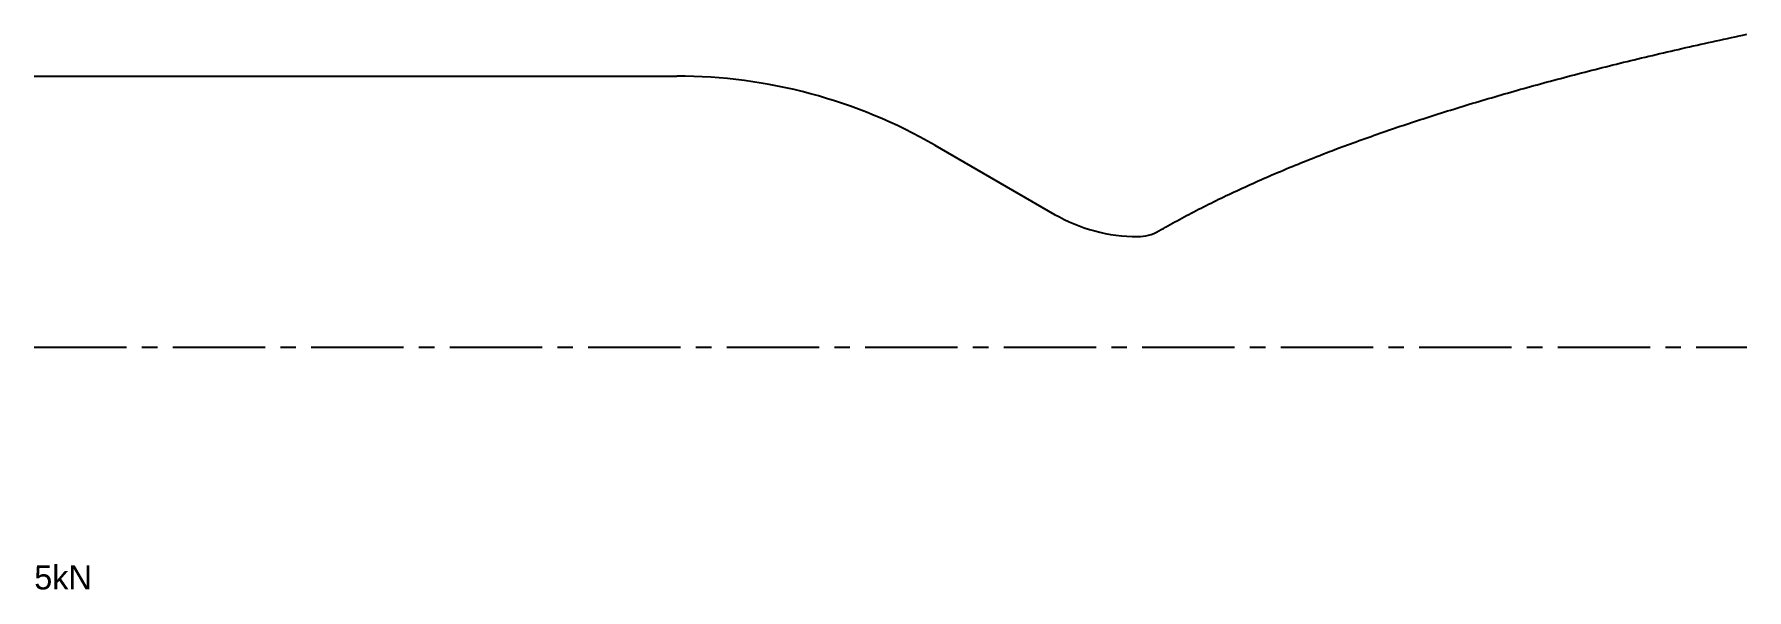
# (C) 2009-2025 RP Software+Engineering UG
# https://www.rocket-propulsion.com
# Model space of a CAD drawing. Header units: millimetres. Extents: x 0 to 353, y -50 to 65.
import ezdxf

# ---------------------------------------------------------------- set-up
doc = ezdxf.new("R2010")
doc.units = ezdxf.units.MM
doc.linetypes.add('CENTER2', pattern=[28.575, 19.05, -3.175, 3.175, -3.175])
doc.layers.get('0').update_dxf_attribs({"color": 1})
doc.layers.add('Dimensions', color=5, linetype='Continuous')
doc.styles.get("Standard").update_dxf_attribs({"font": 'txt', "width": 0.75})

# ---------------------------------------------------------------- blocks, each defined once
blk = doc.blocks.new('CHAMBER_COUNTOR')
for p, q in [((0, 55.971313), (132.577636, 55.971313)), ((185.813665, 41.706762), (210.520593, 27.442211))]:
    blk.add_line(p, q)
at = {"color": 3, "linetype": 'CENTER2'}
blk.add_line((0, 0), (353.317374, 0), dxfattribs=at)
for centre, radius, start, end in [((132.577636, -50.500746), 106.472059, 60, 90), ((227.658237, 57.125482), 34.275289, 240, 270), ((227.658237, 31.578967), 8.728774, 270, 300)]:
    blk.add_arc(centre, radius, start, end)
blk.add_open_spline([(232.022624, 24.019627), (272.671581, 47.488313), (353.317374, 64.630105)], degree=2)
at = {"layer": 'Dimensions', "color": 3}
blk.add_text('5kN', height=5, dxfattribs=at).set_placement((0, -50))

msp = doc.modelspace()

# ---------------------------------------------------------------- block references
at = {"color": 3}
msp.add_blockref('CHAMBER_COUNTOR', (0, 0), dxfattribs=at)

doc.saveas('drawing.dxf')
